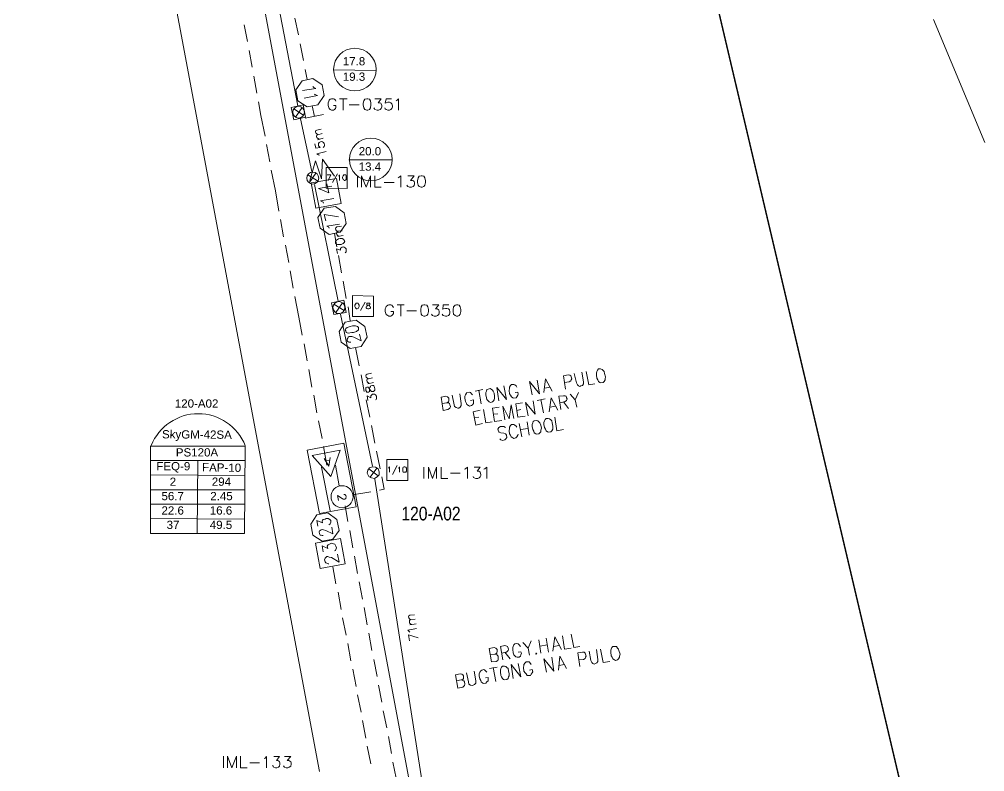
# Model space of a CAD drawing. Header units: millimetres. Extents: x 557 to 992, y 46 to 1048.
# Drawn here: x 784 to 991.5, y 207.8 to 369.4 of the extents above; entities that cross this region are included whole.
import ezdxf

# ---------------------------------------------------------------- set-up
doc = ezdxf.new("R2010")
doc.units = ezdxf.units.MM
for name, color, linetype in [('PDF_Level 1', 1, 'Continuous'), ('PDF_Level 21', 1, 'Continuous'), ('PDF_Level 22', 1, 'Continuous'), ('PDF_RICKLEE_AMPBLOCK', 7, 'Continuous'), ('PDF_SKY-Lipa$0$LANDMARK', 7, 'Continuous'), ('PDF_SKY-Lipa$0$POLE NUMBER', 5, 'Continuous'), ('PDF_SKY-Lipa$0$RICKLEE_HOUSECOUNT', 3, 'Continuous'), ('PDF_Text', 7, 'Continuous')]:
    doc.layers.add(name, color=color, linetype=linetype)
for name, color, linetype, true_color in [('PDF_RICKLEE_COAXCABLE', 32, 'Continuous', 0xdd6e00), ('PDF_RICKLEE_ENDOFTAPOFFBLOCK', 132, 'Continuous', 0x00dddd), ('PDF_RICKLEE_NODEBOUNDARY', 92, 'Continuous', 0x00b800), ('PDF_SKY-Lipa$0$RICKLEE_POLEPED', 8, 'Continuous', 0x767676), ('PDF_SKY-Lipa$0$RICKLEE_ROAD', 251, 'Continuous', 0x636466), ('PDF_SKY-Lipa$0$RICKLEE_STRAND', 8, 'Continuous', 0x767676), ('PDF_SKY-Lipa$0$RICKLEE_STRANDDISTANCE', 8, 'Continuous', 0x767676)]:
    doc.layers.add(name, color=color, linetype=linetype, true_color=true_color)
doc.styles.add('PDF Arial Narrow', font='ARIALN.TTF')
doc.styles.add('PDF ArialMT', font='arial.ttf')

msp = doc.modelspace()

# ---------------------------------------------------------------- linework, layer by layer
at = {"layer": 'PDF_Level 1', "lineweight": 9}
for points in [[(846.95, 350.79), (847.4, 348.47)], [(849.38, 348.91), (845.41, 348.14)]]:
    msp.add_lwpolyline(points, dxfattribs=at)
at = {"layer": 'PDF_Level 21', "lineweight": 9}
msp.add_lwpolyline([(846.4, 334.78), (847.62, 338.97), (848.94, 335.11), (849.16, 339.31), (851.7, 335.66)], dxfattribs=at)
msp.add_lwpolyline([(852.92, 276.82), (850.93, 271.2), (846.95, 275.72)], close=True, dxfattribs=at)
at = {"layer": 'PDF_Level 22', "lineweight": 9}
for points in [[(845.85, 350.57), (848.17, 351.01), (849.49, 352.99), (849.05, 355.31), (847.07, 356.64), (844.75, 356.2), (843.42, 354.21), (843.86, 351.89)], [(847.73, 328.82), (846.73, 334.23), (852.14, 335.22), (853.14, 329.81)], [(851.92, 329.15), (849.49, 328.82), (848.17, 326.83), (848.61, 324.51), (850.6, 323.19), (852.92, 323.63), (854.24, 325.51), (853.8, 327.83)], [(856.34, 304.75), (854.02, 304.31), (852.7, 302.33), (853.14, 300.01), (855.12, 298.68), (857.44, 299.12), (858.77, 301.11), (858.21, 303.43)], [(854.13, 302.44), (854.24, 302.1), (854.68, 301.99), (855.45, 302.1), (855.79, 302.1), (856.45, 302.33), (856.89, 302.66), (856.89, 302.99), (856.89, 303.21), (856.67, 303.43), (856.23, 303.54), (855.57, 303.54), (855.12, 303.43), (854.46, 303.21), (854.13, 302.99), (854.02, 302.66)], [(850.27, 263.36), (847.95, 262.92), (846.62, 260.93), (847.07, 258.61), (849.05, 257.29), (851.37, 257.73), (852.7, 259.6), (852.25, 261.92)], [(848.61, 251.44), (847.62, 256.84), (853.03, 257.84), (854.02, 252.43)]]:
    msp.add_lwpolyline(points, close=True, dxfattribs=at)
for points in [[(847.07, 354.98), (847.29, 354.76), (847.73, 354.54), (844.86, 354.1)], [(847.4, 353.33), (847.51, 353.22), (848.06, 352.99), (845.19, 352.44)], [(851.15, 333.57), (848.28, 333.01), (850.49, 332.13), (850.05, 334.01)], [(849.38, 329.92), (849.27, 330.14), (848.72, 330.36), (851.59, 330.92)], [(849.83, 326.06), (849.49, 327.49), (852.58, 326.94)], [(850.6, 324.51), (850.49, 324.73), (850.05, 324.96), (852.81, 325.4)], [(855.23, 300.01), (855.12, 300.01), (854.79, 300.01), (854.68, 300.12), (854.46, 300.34), (854.46, 300.67), (854.57, 300.89), (854.68, 301.11), (854.9, 301.22), (855.12, 301.22), (855.45, 301.22), (855.9, 301.11), (857.44, 300.34), (857.11, 301.77)], [(853.69, 267.33), (853.91, 267.33), (854.02, 267.22), (854.13, 267.11), (854.24, 266.78), (854.13, 266.56), (854.13, 266.45), (853.91, 266.34), (853.8, 266.34), (853.58, 266.34), (853.36, 266.45), (852.36, 267.11), (852.58, 266.01)], [(848.17, 260.49), (847.95, 261.7), (849.16, 261.26), (849.05, 261.59), (849.16, 261.81), (849.27, 261.92), (849.71, 262.03), (849.94, 262.14), (850.38, 262.14), (850.71, 261.92), (850.93, 261.7), (850.93, 261.37), (850.82, 261.04), (850.71, 260.93), (850.49, 260.82)], [(849.27, 258.5), (849.05, 258.5), (848.83, 258.61), (848.61, 258.61), (848.5, 258.83), (848.39, 259.27), (848.5, 259.49), (848.61, 259.6), (848.83, 259.71), (849.16, 259.82), (849.38, 259.71), (849.83, 259.6), (851.37, 258.83), (851.15, 260.27)], [(849.27, 254.97), (849.05, 256.29), (850.27, 255.74), (850.16, 256.18), (850.27, 256.4), (850.38, 256.51), (850.82, 256.73), (851.04, 256.84), (851.48, 256.73), (851.81, 256.62), (852.03, 256.18), (852.14, 255.85), (852.03, 255.52), (851.92, 255.3), (851.7, 255.19)], [(850.49, 252.43), (850.38, 252.43), (850.05, 252.54), (849.83, 252.65), (849.71, 252.87), (849.6, 253.31), (849.71, 253.64), (849.83, 253.75), (850.05, 253.97), (850.27, 253.97), (850.6, 253.86), (851.04, 253.75), (852.7, 252.76), (852.36, 254.53)]]:
    msp.add_lwpolyline(points, dxfattribs=at)
at = {"layer": 'PDF_Level 22', "color": 7, "lineweight": 9}
msp.add_lwpolyline([(853.69, 278.37), (856.34, 264.68), (848.5, 263.25), (845.85, 276.82)], close=True, dxfattribs=at)
for points in [[(850.82, 275.28), (850.49, 273.4), (849.49, 275.06)], [(850.71, 274.62), (849.94, 274.51)], [(848.94, 273.18), (850.82, 263.8)], [(851.92, 273.62), (852.7, 269.21)]]:
    msp.add_lwpolyline(points, dxfattribs=at)
msp.add_circle((853.34, 266.84), 2.37, dxfattribs=at)
at = {"layer": 'PDF_RICKLEE_AMPBLOCK', "lineweight": 9}
msp.add_lwpolyline([(832.38, 258.94), (832.49, 277.71), (812.18, 277.71), (812.18, 258.94)], close=True, dxfattribs=at)
for points in [[(812.18, 274.62), (832.49, 274.62)], [(822.34, 274.62), (822.23, 258.94)], [(812.18, 271.53), (832.38, 271.42)], [(812.18, 268.32), (832.38, 268.32)], [(812.18, 265.23), (832.38, 265.23)], [(812.18, 262.14), (832.38, 262.03)]]:
    msp.add_lwpolyline(points, dxfattribs=at)
msp.add_arc((822.43, 273.8), 10.87, 21.6691, 158.1742, dxfattribs=at)
at = {"layer": 'PDF_RICKLEE_COAXCABLE', "lineweight": 0}
for points in [[(843.2, 369.66), (843.97, 366.02)], [(832.27, 368.23), (833.05, 364.59)], [(844.31, 364.14), (845.08, 360.5)], [(833.38, 362.71), (834.04, 359.07)], [(834.37, 357.19), (835.03, 353.55)], [(845.41, 358.62), (845.85, 356.42)], [(835.36, 351.67), (835.92, 348.69), (836.8, 344.27)], [(837.13, 342.51), (837.79, 338.75)], [(838.12, 336.99), (839.01, 332.57), (839.78, 328.16)], [(840.11, 326.39), (840.77, 322.64)], [(852.25, 320.54), (851.7, 323.41)], [(841.21, 320.87), (841.88, 317.12)], [(853.25, 314.91), (852.58, 318.66)], [(842.21, 315.35), (842.87, 311.6)], [(854.24, 309.39), (853.58, 313.14)], [(843.2, 309.83), (844.08, 305.42), (844.75, 301.55)], [(855.12, 304.64), (854.68, 307.62)], [(845.19, 299.68), (845.85, 296.03)], [(857, 294.93), (856.23, 298.9)], [(846.18, 294.16), (846.84, 290.4)], [(858.1, 289.41), (857.44, 293.05)], [(847.29, 288.64), (847.95, 284.88)], [(859.32, 283.89), (858.55, 287.64)], [(848.28, 283.12), (849.05, 279.36)], [(860.42, 278.37), (859.65, 282.12)], [(849.38, 277.6), (850.05, 273.62)], [(861.53, 272.85), (860.75, 276.6)], [(861.42, 268.21), (862.41, 268.44), (861.86, 271.08)], [(855.57, 267.22), (859.54, 267.88)], [(854.02, 264.9), (854.57, 261.48)], [(855.01, 259.6), (855.68, 255.85)], [(856.01, 254.08), (856.67, 250.33)], [(851.37, 251.77), (852.03, 248.12)], [(857, 248.56), (857.77, 244.81)], [(852.47, 246.36), (853.14, 242.6)], [(858.1, 243.05), (858.77, 239.29)], [(853.47, 240.84), (854.24, 237.08)], [(859.1, 237.53), (859.76, 233.77)], [(854.57, 235.32), (855.23, 231.56)], [(860.2, 231.9), (860.86, 228.25)], [(855.68, 229.8), (856.34, 226.05)], [(861.2, 226.38), (861.86, 222.73)], [(856.67, 224.28), (857.44, 220.53)], [(862.19, 220.86), (862.96, 217.21)], [(857.77, 218.76), (858.44, 215.01)], [(863.29, 215.34), (863.96, 211.69)], [(858.77, 213.24), (859.54, 209.49)], [(864.29, 209.82), (864.95, 206.4), (862.19, 205.29)]]:
    msp.add_lwpolyline(points, dxfattribs=at)
at = {"layer": 'PDF_RICKLEE_ENDOFTAPOFFBLOCK', "lineweight": 0}
for points in [[(851.48, 358.51), (860.64, 358.4)], [(854.79, 339.2), (863.96, 339.2)]]:
    msp.add_lwpolyline(points, dxfattribs=at)
for centre in [(856.1, 358.58), (859.52, 339.26)]:
    msp.add_circle(centre, 4.58, dxfattribs=at)
at = {"layer": 'PDF_RICKLEE_NODEBOUNDARY', "lineweight": 0}
msp.add_lwpolyline([(985.27, 154.62, 0.316, 0.316, 0), (777.08, 1038.41, 0.332, 0.332, 0), (556.79, 946.01, 0.213, 0.213, 0), (670.99, 519.02, 0.329, 0.329, 0), (694.67, 322.2, 0.325, 0.325, 0), (641.46, 51.74, 0, 0, 0)], format="xyseb", dxfattribs=at)
at = {"layer": 'PDF_SKY-Lipa$0$LANDMARK', "lineweight": 9}
for points in [[(901.38, 289.96), (900.94, 292.83), (901.93, 293.05), (902.26, 292.94), (902.48, 292.83), (902.59, 292.61), (902.7, 292.17), (902.59, 291.95), (902.48, 291.73), (902.15, 291.51), (901.16, 291.4)], [(903.25, 293.27), (903.7, 291.29), (903.92, 290.84), (904.14, 290.62), (904.47, 290.51), (904.69, 290.62), (905.02, 290.73), (905.24, 291.07), (905.24, 291.51), (904.91, 293.6)], [(905.79, 293.71), (906.35, 290.84), (907.67, 291.07)], [(887.03, 287.42), (886.59, 290.29), (888.68, 287.75), (888.13, 290.62)], [(890.89, 290.4), (890.78, 290.62), (890.45, 290.84), (890.23, 290.95), (889.79, 290.95), (889.57, 290.73), (889.34, 290.4), (889.34, 290.07), (889.23, 289.63), (889.34, 288.97), (889.57, 288.64), (889.79, 288.31), (890.01, 288.08), (890.23, 287.97), (890.78, 288.08), (890.89, 288.31), (891.11, 288.64), (891.22, 288.86), (891.11, 289.3), (890.56, 289.19)], [(894.2, 288.75), (893.65, 291.62), (895.75, 288.97), (895.31, 291.84)], [(896.74, 289.19), (897.07, 292.17), (898.51, 289.52)], [(875.88, 286.98), (876.21, 286.98), (876.43, 286.87), (876.54, 286.54), (876.65, 286.21), (876.54, 285.88), (876.43, 285.77), (876.1, 285.55), (875.1, 285.33), (874.66, 288.2), (875.66, 288.42), (875.99, 288.31), (876.1, 288.2), (876.32, 287.97), (876.32, 287.64), (876.32, 287.42), (876.21, 287.2), (875.88, 286.98), (874.88, 286.87)], [(876.98, 288.64), (877.42, 286.54), (877.53, 286.21), (877.86, 285.99), (878.2, 285.88), (878.42, 285.88), (878.75, 286.1), (878.97, 286.43), (878.97, 286.87), (878.64, 288.97)], [(881.4, 288.75), (881.18, 288.97), (880.96, 289.19), (880.73, 289.3), (880.18, 289.19), (880.07, 289.08), (879.85, 288.75), (879.74, 288.42), (879.74, 287.97), (879.85, 287.31), (880.07, 286.87), (880.18, 286.65), (880.51, 286.43), (880.73, 286.32), (881.18, 286.43), (881.4, 286.54), (881.62, 286.87), (881.62, 287.2), (881.62, 287.64), (880.96, 287.53)], [(881.95, 289.52), (883.6, 289.85)], [(882.72, 289.63), (883.27, 286.76)], [(896.85, 290.18), (898.07, 290.4)], [(900.38, 285.55), (899.94, 288.42), (900.94, 288.53), (901.27, 288.53), (901.49, 288.42), (901.6, 288.08), (901.71, 287.86), (901.6, 287.53), (901.49, 287.42), (901.16, 287.2), (900.16, 286.98)], [(902.37, 288.86), (903.47, 287.64), (904.14, 289.19)], [(888.35, 283.34), (887.91, 286.32), (889.23, 283.56), (889.68, 286.54), (890.23, 283.67)], [(892.66, 284.11), (891.11, 283.89), (890.67, 286.76), (892.1, 286.98)], [(893.32, 284.22), (892.77, 287.09), (894.86, 284.55), (894.42, 287.42)], [(895.31, 287.53), (896.96, 287.86)], [(896.08, 287.75), (896.63, 284.88)], [(897.85, 285.1), (898.29, 288.08), (899.72, 285.44)], [(900.94, 287.2), (902.04, 285.77)], [(903.47, 287.64), (903.81, 286.1)], [(883.49, 282.57), (882.06, 282.23), (881.51, 285.1), (883.05, 285.44)], [(883.72, 285.55), (884.27, 282.68), (885.59, 282.9)], [(887.69, 283.23), (886.14, 283.01), (885.7, 285.88), (887.14, 286.1)], [(885.92, 284.55), (886.81, 284.66)], [(890.89, 285.33), (891.77, 285.55)], [(898.07, 286.1), (899.17, 286.32)], [(881.84, 283.78), (882.72, 283.89)], [(890.89, 281.79), (890.78, 282.01), (890.45, 282.23), (890.23, 282.34), (889.79, 282.34), (889.57, 282.12), (889.34, 281.79), (889.34, 281.46), (889.23, 281.02), (889.34, 280.36), (889.57, 280.03), (889.68, 279.7), (890.01, 279.47), (890.23, 279.36), (890.67, 279.47), (890.89, 279.7), (891.11, 280.03), (891.22, 280.25)], [(891.99, 279.7), (891.44, 282.57)], [(893.1, 282.9), (893.54, 280.03)], [(899.06, 283.89), (899.5, 281.02), (900.94, 281.24)], [(888.46, 281.68), (888.13, 281.9), (887.8, 281.9), (887.36, 281.9), (887.03, 281.68), (886.81, 281.35), (886.92, 281.13), (887.03, 280.8), (887.14, 280.69), (887.47, 280.58), (888.13, 280.47), (888.46, 280.36), (888.57, 280.25), (888.68, 280.03), (888.79, 279.58), (888.57, 279.25), (888.35, 279.03), (887.8, 278.92), (887.47, 279.03), (887.25, 279.25)], [(891.66, 281.24), (893.32, 281.46)], [(898.62, 233.66), (899.06, 236.75), (900.49, 233.99)], [(900.72, 236.97), (901.16, 234.1), (902.59, 234.32)], [(902.59, 237.31), (903.14, 234.43), (904.47, 234.66)], [(887.91, 231.79), (887.36, 234.66), (888.35, 234.88), (888.79, 234.77), (888.9, 234.66), (889.01, 234.32), (889.12, 234.1), (889.01, 233.77), (888.9, 233.66), (888.68, 233.44), (887.58, 233.22)], [(891.66, 234.66), (891.44, 234.99), (891.22, 235.21), (890.89, 235.32), (890.45, 235.21), (890.23, 234.99), (890.12, 234.66), (890.01, 234.43), (890.01, 233.99), (890.12, 233.33), (890.23, 232.89), (890.45, 232.67), (890.67, 232.45), (891, 232.34), (891.44, 232.34), (891.66, 232.56), (891.77, 232.89), (891.88, 233.22), (891.77, 233.55), (891.22, 233.44)], [(892.22, 235.54), (893.32, 234.32), (893.98, 235.87)], [(896.08, 233.22), (895.64, 236.09)], [(895.86, 234.77), (897.51, 234.99)], [(897.18, 236.42), (897.73, 233.44)], [(898.84, 234.66), (899.94, 234.88)], [(886.25, 233), (886.59, 233), (886.7, 232.78), (886.92, 232.56), (886.92, 232.12), (886.92, 231.9), (886.81, 231.68), (886.47, 231.45), (885.48, 231.34), (884.93, 234.21), (886.03, 234.43), (886.36, 234.32), (886.47, 234.21), (886.7, 233.99), (886.7, 233.66), (886.59, 233.33), (886.59, 233.22), (886.25, 233), (885.15, 232.89)], [(888.35, 233.44), (889.46, 232.01)], [(893.32, 234.32), (893.65, 232.78)], [(895.09, 233.33), (894.97, 233.11), (895.09, 233), (895.2, 233.22)], [(899.83, 229.58), (900.16, 232.56), (901.6, 229.91)], [(904.47, 230.35), (904.03, 233.33), (905.02, 233.44), (905.35, 233.44), (905.57, 233.22), (905.68, 233), (905.79, 232.56), (905.68, 232.34), (905.57, 232.12), (905.24, 231.9), (904.25, 231.79)], [(906.46, 233.66), (906.79, 231.68), (907.01, 231.23), (907.23, 231.01), (907.56, 230.9), (907.78, 231.01), (908.11, 231.12), (908.33, 231.45), (908.33, 231.9), (908, 233.99)], [(908.88, 234.1), (909.44, 231.23), (910.87, 231.45)], [(890.12, 227.81), (889.68, 230.79), (891.77, 228.14), (891.22, 231.01)], [(893.98, 230.79), (893.87, 231.01), (893.54, 231.34), (893.32, 231.34), (892.88, 231.34), (892.66, 231.12), (892.44, 230.79), (892.44, 230.57), (892.33, 230.13), (892.44, 229.36), (892.66, 229.03), (892.88, 228.81), (893.1, 228.47), (893.32, 228.47), (893.87, 228.47), (893.98, 228.69), (894.2, 229.03), (894.31, 229.25), (894.2, 229.69), (893.65, 229.58)], [(897.29, 229.14), (896.74, 232.01), (898.84, 229.36), (898.4, 232.34)], [(899.94, 230.57), (901.16, 230.79)], [(878.97, 227.48), (879.3, 227.37), (879.52, 227.26), (879.63, 227.04), (879.74, 226.6), (879.63, 226.27), (879.52, 226.16), (879.3, 225.93), (878.2, 225.71), (877.75, 228.58), (878.75, 228.81), (879.08, 228.69), (879.3, 228.58), (879.41, 228.36), (879.41, 228.14), (879.41, 227.81), (879.3, 227.59), (878.97, 227.48), (877.97, 227.26)], [(880.07, 229.03), (880.51, 227.04), (880.62, 226.6), (880.96, 226.38), (881.29, 226.27), (881.51, 226.38), (881.84, 226.49), (882.06, 226.82), (882.06, 227.26), (881.73, 229.36)], [(884.49, 229.14), (884.27, 229.36), (884.05, 229.58), (883.83, 229.69), (883.38, 229.58), (883.16, 229.47), (882.94, 229.14), (882.83, 228.81), (882.83, 228.36), (882.94, 227.7), (883.16, 227.37), (883.27, 227.04), (883.6, 226.82), (883.83, 226.71), (884.27, 226.82), (884.49, 227.04), (884.71, 227.26), (884.71, 227.59), (884.71, 228.03), (884.16, 227.92)], [(885.04, 229.91), (886.7, 230.24)], [(885.81, 230.13), (886.36, 227.15)]]:
    msp.add_lwpolyline(points, dxfattribs=at)
for points in [[(908.44, 294.27), (908.22, 294.05), (908.11, 293.71), (908, 293.38), (908, 292.94), (908.11, 292.28), (908.33, 291.95), (908.44, 291.62), (908.77, 291.4), (908.99, 291.29), (909.44, 291.4), (909.66, 291.62), (909.88, 291.95), (909.88, 292.17), (909.99, 292.61), (909.77, 293.27), (909.66, 293.71), (909.44, 293.94), (909.22, 294.16), (908.88, 294.27)], [(884.71, 289.96), (884.49, 289.85), (884.38, 289.52), (884.27, 289.19), (884.27, 288.75), (884.38, 288.08), (884.49, 287.75), (884.71, 287.42), (884.93, 287.2), (885.26, 287.09), (885.7, 287.2), (885.92, 287.42), (886.03, 287.64), (886.14, 287.97), (886.14, 288.42), (886.03, 289.08), (885.81, 289.52), (885.7, 289.74), (885.37, 289.96), (885.15, 290.07)], [(894.64, 283.12), (894.42, 283.01), (894.31, 282.68), (894.2, 282.34), (894.2, 281.9), (894.31, 281.24), (894.53, 280.91), (894.64, 280.58), (894.97, 280.36), (895.2, 280.25), (895.64, 280.36), (895.86, 280.58), (896.08, 280.8), (896.08, 281.13), (896.19, 281.57), (896.08, 282.23), (895.86, 282.68), (895.64, 282.9), (895.42, 283.12), (895.2, 283.23)], [(897.18, 283.67), (896.96, 283.45), (896.85, 283.12), (896.74, 282.79), (896.74, 282.34), (896.85, 281.68), (897.07, 281.35), (897.18, 281.02), (897.51, 280.8), (897.73, 280.69), (898.18, 280.8), (898.4, 281.02), (898.62, 281.35), (898.62, 281.57), (898.62, 282.01), (898.51, 282.68), (898.4, 283.12), (898.18, 283.34), (897.96, 283.56), (897.62, 283.67)], [(911.53, 234.66), (911.31, 234.43), (911.2, 234.1), (911.09, 233.88), (911.09, 233.44), (911.2, 232.67), (911.42, 232.34), (911.53, 232.01), (911.86, 231.79), (912.09, 231.68), (912.53, 231.79), (912.75, 232.01), (912.97, 232.34), (912.97, 232.56), (913.08, 233), (912.86, 233.77), (912.75, 234.1), (912.53, 234.32), (912.31, 234.66), (911.98, 234.66)], [(887.8, 230.46), (887.58, 230.24), (887.47, 229.91), (887.36, 229.58), (887.36, 229.25), (887.47, 228.47), (887.58, 228.14), (887.8, 227.81), (888.02, 227.59), (888.35, 227.48), (888.79, 227.59), (889.01, 227.81), (889.12, 228.14), (889.23, 228.36), (889.23, 228.81), (889.12, 229.47), (889.01, 229.91), (888.79, 230.13), (888.57, 230.35), (888.24, 230.46)]]:
    msp.add_lwpolyline(points, close=True, dxfattribs=at)
at = {"layer": 'PDF_SKY-Lipa$0$POLE NUMBER', "lineweight": 13}
for points in [[(852.03, 351.78), (851.92, 352), (851.7, 352.22), (851.48, 352.33), (851.04, 352.33), (850.82, 352.22), (850.6, 352), (850.49, 351.78), (850.38, 351.45), (850.38, 350.9), (850.49, 350.46), (850.6, 350.23), (850.82, 350.01), (851.04, 349.9), (851.48, 349.9), (851.7, 350.01), (851.92, 350.23), (852.03, 350.46), (852.03, 350.9), (851.48, 350.9)], [(852.81, 352.33), (854.46, 352.33)], [(853.58, 352.33), (853.58, 349.9)], [(854.9, 351.01), (857, 351.01)], [(860.42, 352.33), (861.75, 352.33), (861.08, 351.45), (861.42, 351.45), (861.64, 351.34), (861.75, 351.23), (861.86, 350.9), (861.86, 350.57), (861.75, 350.23), (861.53, 350.01), (861.2, 349.9), (860.86, 349.9), (860.42, 350.01), (860.31, 350.12), (860.2, 350.35)], [(863.96, 352.33), (862.85, 352.33), (862.63, 351.34), (862.85, 351.45), (863.18, 351.56), (863.51, 351.56), (863.84, 351.45), (864.07, 351.23), (864.18, 350.79), (864.18, 350.57), (864.07, 350.23), (863.84, 350.01), (863.51, 349.9), (863.18, 349.9), (862.85, 350.01), (862.63, 350.12), (862.52, 350.35)], [(864.95, 351.89), (865.17, 352), (865.5, 352.33), (865.5, 349.9)], [(856.67, 333.35), (856.67, 335.77)], [(857.55, 333.35), (857.55, 335.77), (858.55, 333.35), (859.43, 335.77), (859.43, 333.35)], [(860.42, 335.77), (860.42, 333.35), (861.75, 333.35)], [(862.41, 334.34), (864.51, 334.34)], [(865.39, 335.33), (865.61, 335.44), (865.94, 335.77), (865.94, 333.35)], [(867.49, 335.77), (868.81, 335.77), (868.04, 334.78), (868.48, 334.78), (868.7, 334.67), (868.81, 334.56), (868.92, 334.23), (868.92, 334.01), (868.81, 333.68), (868.59, 333.46), (868.26, 333.35), (867.82, 333.35), (867.49, 333.46), (867.38, 333.57), (867.27, 333.79)], [(864.4, 307.51), (864.29, 307.73), (864.07, 307.96), (863.84, 308.07), (863.4, 308.07), (863.18, 307.96), (862.85, 307.73), (862.74, 307.51), (862.63, 307.18), (862.63, 306.63), (862.74, 306.19), (862.85, 305.97), (863.18, 305.75), (863.4, 305.64), (863.84, 305.64), (864.07, 305.75), (864.29, 305.97), (864.4, 306.19), (864.4, 306.63), (863.84, 306.63)], [(865.17, 308.07), (866.71, 308.07)], [(865.94, 308.07), (865.94, 305.64)], [(872.79, 308.07), (874.11, 308.07), (873.45, 307.18), (873.78, 307.18), (874, 307.07), (874.11, 306.96), (874.22, 306.52), (874.22, 306.3), (874.11, 305.97), (873.89, 305.75), (873.56, 305.64), (873.12, 305.64), (872.79, 305.75), (872.68, 305.86), (872.57, 306.08)], [(876.32, 308.07), (875.1, 308.07), (874.99, 307.07), (875.1, 307.18), (875.55, 307.29), (875.88, 307.29), (876.21, 307.18), (876.43, 306.96), (876.54, 306.52), (876.54, 306.3), (876.43, 305.97), (876.21, 305.75), (875.88, 305.64), (875.55, 305.64), (875.1, 305.75), (874.99, 305.86), (874.88, 306.08)], [(867.27, 306.74), (869.36, 306.74)], [(870.91, 270.75), (870.91, 273.18)], [(871.9, 270.75), (871.9, 273.18), (872.79, 270.75), (873.67, 273.18), (873.67, 270.75)], [(874.66, 273.18), (874.66, 270.75), (876.1, 270.75)], [(876.65, 271.86), (878.75, 271.86)], [(879.63, 272.74), (879.85, 272.85), (880.29, 273.18), (880.29, 270.75)], [(881.73, 273.18), (883.05, 273.18), (882.39, 272.3), (882.72, 272.3), (882.94, 272.19), (883.05, 272.08), (883.16, 271.64), (883.16, 271.42), (883.05, 271.08), (882.83, 270.86), (882.5, 270.75), (882.06, 270.75), (881.73, 270.86), (881.62, 270.97), (881.51, 271.2)], [(883.83, 272.74), (884.05, 272.85), (884.49, 273.18), (884.49, 270.75)], [(827.86, 208.6), (827.86, 211.14)], [(828.74, 208.6), (828.74, 211.14), (829.62, 208.6), (830.62, 211.14), (830.62, 208.6)], [(831.5, 211.14), (831.5, 208.6), (832.94, 208.6)], [(833.49, 209.71), (835.58, 209.71)], [(836.58, 210.59), (836.8, 210.7), (837.13, 211.03), (837.13, 208.6)], [(838.68, 211.03), (839.89, 211.03), (839.23, 210.15), (839.56, 210.15), (839.78, 210.04), (839.89, 209.93), (840, 209.6), (840, 209.38), (839.89, 208.93), (839.67, 208.71), (839.34, 208.6), (839.01, 208.6), (838.68, 208.71), (838.57, 208.82), (838.45, 209.16)], [(840.99, 211.03), (842.32, 211.03), (841.55, 210.15), (841.88, 210.15), (842.1, 210.04), (842.32, 209.93), (842.43, 209.6), (842.43, 209.38), (842.32, 208.93), (841.99, 208.71), (841.66, 208.6), (841.32, 208.6), (840.99, 208.71), (840.88, 208.82), (840.77, 209.05)]]:
    msp.add_lwpolyline(points, dxfattribs=at)
for points in [[(858.66, 352.33), (858.21, 352.22), (857.99, 351.89), (857.88, 351.34), (857.88, 351.01), (857.99, 350.35), (858.21, 350.01), (858.66, 349.9), (858.88, 349.9), (859.21, 350.01), (859.43, 350.35), (859.54, 351.01), (859.54, 351.34), (859.43, 351.89), (859.21, 352.22), (858.88, 352.33)], [(870.36, 335.77), (869.92, 335.66), (869.7, 335.33), (869.59, 334.67), (869.59, 334.34), (869.7, 333.79), (869.92, 333.46), (870.36, 333.35), (870.58, 333.35), (870.91, 333.46), (871.13, 333.79), (871.24, 334.34), (871.24, 334.67), (871.13, 335.33), (870.91, 335.66), (870.58, 335.77)], [(870.91, 308.07), (870.58, 307.96), (870.36, 307.62), (870.25, 307.07), (870.25, 306.74), (870.36, 306.08), (870.58, 305.75), (870.91, 305.64), (871.13, 305.64), (871.57, 305.75), (871.79, 306.08), (871.9, 306.63), (871.9, 307.07), (871.79, 307.62), (871.57, 307.96), (871.13, 308.07)], [(877.97, 308.07), (877.64, 307.96), (877.31, 307.62), (877.2, 307.07), (877.2, 306.63), (877.31, 306.08), (877.64, 305.75), (877.97, 305.64), (878.2, 305.64), (878.53, 305.75), (878.75, 306.08), (878.86, 306.63), (878.86, 307.07), (878.75, 307.62), (878.53, 307.96), (878.2, 308.07)]]:
    msp.add_lwpolyline(points, close=True, dxfattribs=at)
at = {"layer": 'PDF_SKY-Lipa$0$RICKLEE_HOUSECOUNT', "lineweight": 0}
for points in [[(854.46, 337.54), (854.46, 333.01), (849.94, 333.12), (849.94, 337.54)], [(853.8, 335.99), (853.69, 335.99), (853.58, 335.77), (853.47, 335.44), (853.47, 335.33), (853.58, 335), (853.69, 334.89), (853.8, 334.78), (853.91, 334.78), (854.13, 334.89), (854.24, 335), (854.24, 335.33), (854.24, 335.44), (854.24, 335.77), (854.13, 335.99), (853.91, 335.99)], [(860.09, 309.94), (860.09, 305.53), (855.57, 305.53), (855.57, 310.05)], [(856.45, 308.4), (856.34, 308.4), (856.23, 308.18), (856.12, 307.96), (856.12, 307.73), (856.23, 307.4), (856.34, 307.29), (856.45, 307.18), (856.56, 307.18), (856.78, 307.29), (856.89, 307.4), (857, 307.73), (857, 307.96), (856.89, 308.18), (856.78, 308.4), (856.56, 308.4)], [(858.88, 308.4), (858.66, 308.4), (858.66, 308.29), (858.66, 308.18), (858.66, 308.07), (858.77, 307.96), (858.99, 307.96), (859.21, 307.84), (859.32, 307.73), (859.43, 307.62), (859.43, 307.4), (859.32, 307.29), (859.1, 307.18), (858.88, 307.18), (858.66, 307.29), (858.55, 307.4), (858.55, 307.62), (858.66, 307.73), (858.77, 307.84), (858.88, 307.96), (859.1, 307.96), (859.32, 308.07), (859.32, 308.18), (859.32, 308.29), (859.32, 308.4), (859.1, 308.4)], [(867.49, 274.84), (867.49, 270.31), (862.96, 270.31), (862.96, 274.84)], [(866.71, 273.29), (866.49, 273.18), (866.38, 272.96), (866.38, 272.74), (866.38, 272.52), (866.38, 272.3), (866.49, 272.08), (866.71, 272.08), (866.83, 272.08), (867.05, 272.08), (867.16, 272.3), (867.16, 272.52), (867.16, 272.74), (867.16, 272.96), (867.05, 273.18), (866.83, 273.29)]]:
    msp.add_lwpolyline(points, close=True, dxfattribs=at)
for points in [[(852.36, 336.22), (851.26, 334.34)], [(850.16, 335.99), (850.93, 335.99), (850.38, 334.78)], [(852.58, 335.77), (852.7, 335.77), (852.81, 335.99), (852.81, 334.78)], [(858.33, 308.62), (857.33, 306.85)], [(863.29, 272.96), (863.4, 273.07), (863.51, 273.29), (863.51, 272.08)], [(865.17, 273.51), (864.18, 271.64)], [(865.39, 272.96), (865.61, 273.07), (865.72, 273.29), (865.72, 272.08)]]:
    msp.add_lwpolyline(points, dxfattribs=at)
at = {"layer": 'PDF_SKY-Lipa$0$RICKLEE_POLEPED', "lineweight": 0}
for points in [[(842.98, 347.81), (842.43, 350.46), (844.97, 351.01), (845.52, 348.36)], [(851.59, 305.97), (851.04, 308.51), (853.69, 309.06), (854.24, 306.41)], [(859.87, 273.29), (859.21, 273.07), (858.88, 272.52), (858.77, 271.86), (859.1, 271.2), (859.65, 270.86), (860.31, 270.75), (860.86, 271.08), (861.31, 271.53), (861.31, 272.19), (861.08, 272.85), (860.53, 273.18)]]:
    msp.add_lwpolyline(points, close=True, dxfattribs=at)
for points in [[(845.08, 348.8), (842.98, 350.12)], [(844.75, 350.46), (843.31, 348.36)], [(847.73, 336.33), (846.29, 334.23)], [(848.06, 334.67), (845.96, 335.99)], [(853.8, 306.85), (851.59, 308.18)], [(853.47, 308.51), (852.03, 306.41)], [(861.08, 271.31), (859.1, 272.85)], [(860.86, 273.07), (859.32, 270.97)]]:
    msp.add_lwpolyline(points, dxfattribs=at)
for centre, radius in [((844, 349.44), 1.26), ((847.05, 335.29), 1.29), ((852.68, 307.47), 1.29)]:
    msp.add_circle(centre, radius, dxfattribs=at)
at = {"layer": 'PDF_SKY-Lipa$0$RICKLEE_ROAD', "lineweight": 0}
for points in [[(894.64, 62.78), (802.8, 552.25), (738.88, 848.65), (735.9, 862.23), (733.25, 874.59)], [(848.5, 207.83), (783.81, 552.36), (751.03, 704.92)], [(991.46, 342.95), (980.42, 369.33)]]:
    msp.add_lwpolyline(points, dxfattribs=at)
at = {"layer": 'PDF_SKY-Lipa$0$RICKLEE_STRAND', "lineweight": 0}
for points in [[(843.86, 350.79), (835.58, 393.62)], [(846.84, 336.66), (844.42, 348.03)], [(852.47, 308.84), (847.4, 333.9)], [(859.87, 273.4), (853.03, 306.08)], [(870.47, 205.95), (860.42, 270.64)]]:
    msp.add_lwpolyline(points, dxfattribs=at)
at = {"layer": 'PDF_SKY-Lipa$0$RICKLEE_STRANDDISTANCE', "lineweight": 0}
for points in [[(848.17, 344.6), (847.84, 344.83), (847.73, 344.94), (847.62, 345.27), (847.73, 345.49), (847.95, 345.6), (848.83, 345.82)], [(848.39, 343.61), (848.06, 343.83), (847.95, 343.94), (847.84, 344.27), (847.95, 344.49), (848.17, 344.6), (849.05, 344.83)], [(847.51, 342.62), (847.73, 341.73), (848.61, 341.85), (848.5, 341.96), (848.28, 342.18), (848.28, 342.4), (848.28, 342.73), (848.39, 342.95), (848.72, 343.06), (848.83, 343.17), (849.16, 343.06), (849.38, 342.95), (849.49, 342.73), (849.6, 342.4), (849.6, 342.18), (849.49, 342.07), (849.27, 341.85)], [(849.27, 343.83), (848.06, 343.5)], [(848.5, 340.19), (848.28, 340.3), (847.95, 340.52), (849.94, 340.96)], [(852.47, 323.85), (852.14, 323.96), (852.03, 324.18), (851.92, 324.4), (852.03, 324.62), (852.25, 324.84), (853.25, 324.96)], [(852.7, 322.75), (852.36, 322.97), (852.25, 323.19), (852.14, 323.41), (852.25, 323.63), (852.47, 323.85), (853.36, 323.96)], [(853.58, 322.97), (852.36, 322.75)], [(852.36, 319.1), (852.14, 320.1), (853.03, 319.77), (853.03, 319.99), (853.03, 320.21), (853.14, 320.32), (853.36, 320.43), (853.58, 320.54), (853.8, 320.43), (854.02, 320.32), (854.24, 320.1), (854.24, 319.77), (854.24, 319.44), (854.13, 319.33), (854.02, 319.22)], [(858.99, 292.17), (858.66, 292.39), (858.55, 292.5), (858.44, 292.83), (858.55, 293.05), (858.77, 293.16), (859.65, 293.38)], [(859.21, 291.18), (858.88, 291.4), (858.77, 291.51), (858.66, 291.84), (858.77, 292.06), (858.99, 292.17), (859.87, 292.39)], [(860.09, 291.4), (858.88, 291.07)], [(858.88, 287.53), (858.77, 288.53), (859.54, 288.08), (859.54, 288.42), (859.54, 288.53), (859.65, 288.64), (859.87, 288.86), (860.09, 288.86), (860.31, 288.86), (860.53, 288.75), (860.75, 288.42), (860.75, 288.2), (860.75, 287.86), (860.64, 287.75), (860.53, 287.64)], [(868.15, 240.4), (867.82, 240.62), (867.71, 240.84), (867.6, 241.06), (867.71, 241.28), (867.93, 241.39), (868.92, 241.5)], [(868.26, 239.4), (867.93, 239.62), (867.82, 239.73), (867.82, 240.06), (867.82, 240.29), (868.15, 240.4), (869.03, 240.51)], [(869.25, 239.51), (867.93, 239.29)], [(867.93, 237.75), (867.71, 237.97), (867.49, 238.19), (869.36, 238.52)], [(867.82, 235.87), (867.6, 237.19), (869.7, 236.53)]]:
    msp.add_lwpolyline(points, dxfattribs=at)
for points in [[(851.92, 321.31), (852.14, 321.09), (852.36, 320.98), (852.92, 320.98), (853.14, 320.98), (853.58, 321.2), (853.8, 321.42), (853.91, 321.64), (853.8, 321.86), (853.69, 322.09), (853.36, 322.31), (852.92, 322.31), (852.58, 322.2), (852.14, 321.97), (851.92, 321.75), (851.92, 321.53)], [(858.44, 289.63), (858.66, 289.3), (858.88, 289.3), (858.99, 289.3), (859.21, 289.41), (859.21, 289.63), (859.21, 290.07), (859.32, 290.29), (859.43, 290.51), (859.54, 290.62), (859.87, 290.73), (860.09, 290.73), (860.2, 290.62), (860.31, 290.4), (860.42, 289.96), (860.42, 289.74), (860.31, 289.63), (860.09, 289.41), (859.87, 289.41), (859.65, 289.41), (859.43, 289.63), (859.32, 289.85), (859.1, 290.18), (858.99, 290.4), (858.77, 290.4), (858.66, 290.4), (858.44, 290.29), (858.44, 289.96)]]:
    msp.add_lwpolyline(points, close=True, dxfattribs=at)

# ---------------------------------------------------------------- texts
at = {"layer": 'PDF_Text', "color": 132, "true_color": 0x00dddd, "char_height": 1.773, "attachment_point": 4, "style": 'PDF ArialMT'}
for s, insert in [('17.8', (853.5, 360.36)), ('19.3', (853.5, 357.05)), ('20.0', (856.92, 341.04)), ('13.4', (856.92, 337.73))]:
    msp.add_mtext(s, dxfattribs=dict(at, insert=insert))
at = {"layer": 'PDF_Text', "attachment_point": 4, "style": 'PDF ArialMT'}
for s, insert, char_height in [('120-A02', (817.4, 286.84), 1.773), ('PS120A', (817.62, 276.35), 1.773), ('FEQ-9', (813.43, 273.15), 1.773), ('2', (816.3, 270.06), 1.77), ('294', (825.35, 270.06), 1.773), ('56.7', (814.53, 266.96), 1.773), ('2.45', (825.02, 266.96), 1.773), ('22.6', (814.53, 263.87), 1.773), ('16.6', (824.91, 263.87), 1.773), ('37', (815.64, 260.78), 1.773), ('49.5', (824.91, 260.78), 1.773)]:
    msp.add_mtext(s, dxfattribs=dict(at, insert=insert, char_height=char_height))
at = {"layer": 'PDF_Text', "char_height": 1.773, "attachment_point": 4, "style": 'PDF ArialMT'}
for s, insert, rotation in [('SkyGM-42SA', (814.65, 279.99), 359.577), ('FAP-10', (823.26, 273.15), 359.2363)]:
    msp.add_mtext(s, dxfattribs=dict(at, insert=insert, rotation=rotation))
at = {"layer": 'PDF_Text', "color": 92, "true_color": 0x00b800, "insert": (866.09, 263.2), "char_height": 2.938, "attachment_point": 4, "style": 'PDF Arial Narrow'}
msp.add_mtext('120-A02', dxfattribs=at)

doc.saveas('drawing.dxf')
